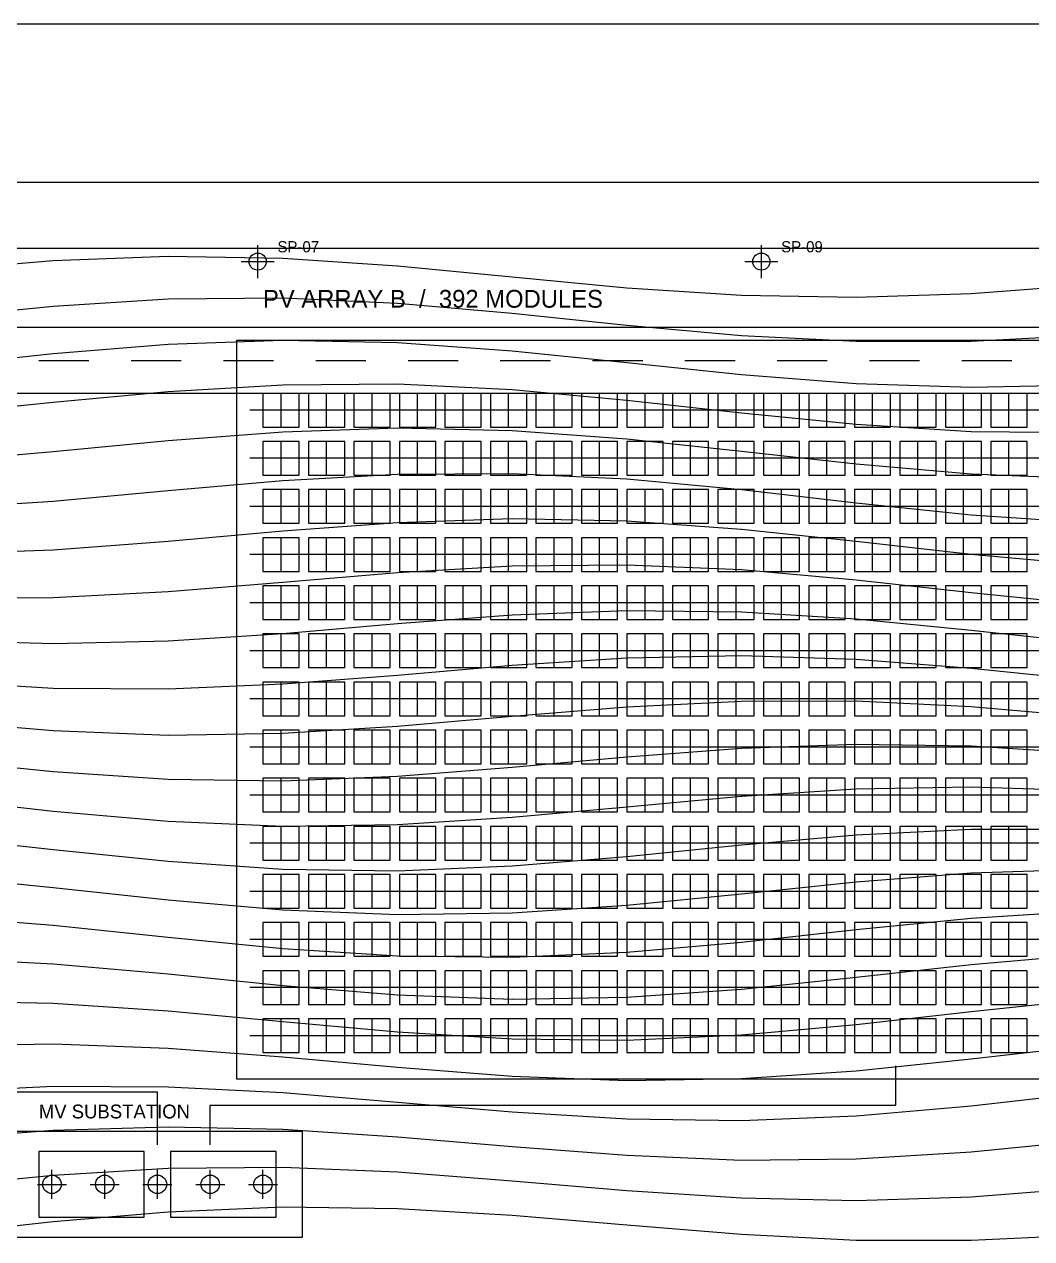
# Model space of a CAD drawing. Header units: metres. Extents: x -8 to 268, y -14 to 160.
# Drawn here: x 114.9 to 191.3, y 67.9 to 160 of the extents above; entities that cross this region are included whole.
import ezdxf

# ---------------------------------------------------------------- set-up
doc = ezdxf.new("R2010")
doc.units = ezdxf.units.M
for name, color, linetype in [('Annotations', 7, 'CONTINUOUS'), ('Energy network', 5, 'CONTINUOUS'), ('Road & access', 7, 'CONTINUOUS'), ('Site boundary', 8, 'CONTINUOUS'), ('Solar modules', 2, 'CONTINUOUS'), ('Survey control', 3, 'CONTINUOUS'), ('Topography', 8, 'CONTINUOUS')]:
    doc.layers.add(name, color=color, linetype=linetype)
doc.styles.get("Standard").update_dxf_attribs({"font": 'sans-serif'})

msp = doc.modelspace()

# ---------------------------------------------------------------- linework, layer by layer
at = {"layer": 'Energy network'}
for p, q in [((132, 130.75), (228.8, 130.75)), ((132, 127.1), (228.8, 127.1)), ((132, 123.45), (228.8, 123.45)), ((132, 119.8), (228.8, 119.8)), ((132, 116.15), (228.8, 116.15)), ((132, 112.5), (228.8, 112.5)), ((132, 108.85), (228.8, 108.85)), ((132, 105.2), (228.8, 105.2)), ((132, 101.55), (228.8, 101.55)), ((132, 97.9), (228.8, 97.9)), ((132, 94.25), (228.8, 94.25)), ((132, 90.6), (228.8, 90.6)), ((132, 86.95), (228.8, 86.95)), ((132, 83.3), (228.8, 83.3)), ((117, 70.9), (117, 73.1)), ((121, 70.9), (121, 73.1)), ((125, 70.9), (125, 73.1)), ((129, 70.9), (129, 73.1)), ((133, 70.9), (133, 73.1)), ((115.9, 72), (118.1, 72)), ((119.9, 72), (122.1, 72)), ((123.9, 72), (126.1, 72)), ((127.9, 72), (130.1, 72)), ((131.9, 72), (134.1, 72))]:
    msp.add_line(p, q, dxfattribs=at)
for points in [[(131, 80), (230, 80), (230, 136), (131, 136)], [(114, 68), (136, 68), (136, 76), (114, 76)], [(116, 69.5), (124, 69.5), (124, 74.5), (116, 74.5)], [(126, 69.5), (134, 69.5), (134, 74.5), (126, 74.5)]]:
    msp.add_lwpolyline(points, close=True, dxfattribs=at)
for points in [[(125, 75), (125, 79), (65, 79), (65, 81)], [(129, 75), (129, 78), (181, 78), (181, 81)]]:
    msp.add_lwpolyline(points, dxfattribs=at)
for centre in [(117, 72), (121, 72), (125, 72), (129, 72), (133, 72)]:
    msp.add_circle(centre, 0.7, dxfattribs=at)
at = {"layer": 'Road & access'}
for p, q in [((116, 134.5), (119.8, 134.5)), ((123, 134.5), (126.8, 134.5)), ((130, 134.5), (133.8, 134.5)), ((137, 134.5), (140.8, 134.5)), ((144, 134.5), (147.8, 134.5)), ((151, 134.5), (154.8, 134.5)), ((158, 134.5), (161.8, 134.5)), ((165, 134.5), (168.8, 134.5)), ((172, 134.5), (175.8, 134.5)), ((179, 134.5), (182.8, 134.5)), ((186, 134.5), (189.8, 134.5))]:
    msp.add_line(p, q, dxfattribs=at)
for points in [[(8, 10), (244, 10), (244, 137), (8, 137)], [(13, 15), (239, 15), (239, 132), (13, 132)]]:
    msp.add_lwpolyline(points, close=True, dxfattribs=at)
at = {"layer": 'Site boundary'}
for points in [[(-8, -14), (268, -14), (268, 160), (-8, 160)], [(0, 0), (252, 0), (252, 148), (0, 148)], [(5, 5), (247, 5), (247, 143), (5, 143)]]:
    msp.add_lwpolyline(points, close=True, dxfattribs=at)
at = {"layer": 'Solar modules'}
for p, q in [((134.375, 129.45), (134.375, 132)), ((137.825, 129.45), (137.825, 132)), ((141.275, 129.45), (141.275, 132)), ((144.725, 129.45), (144.725, 132)), ((148.175, 129.45), (148.175, 132)), ((151.625, 129.45), (151.625, 132)), ((155.075, 129.45), (155.075, 132)), ((158.525, 129.45), (158.525, 132)), ((161.975, 129.45), (161.975, 132)), ((165.425, 129.45), (165.425, 132)), ((168.875, 129.45), (168.875, 132)), ((172.325, 129.45), (172.325, 132)), ((175.775, 129.45), (175.775, 132)), ((179.225, 129.45), (179.225, 132)), ((182.675, 129.45), (182.675, 132)), ((186.125, 129.45), (186.125, 132)), ((189.575, 129.45), (189.575, 132)), ((134.375, 125.8), (134.375, 128.35)), ((137.825, 125.8), (137.825, 128.35)), ((141.275, 125.8), (141.275, 128.35)), ((144.725, 125.8), (144.725, 128.35)), ((148.175, 125.8), (148.175, 128.35)), ((151.625, 125.8), (151.625, 128.35)), ((155.075, 125.8), (155.075, 128.35)), ((158.525, 125.8), (158.525, 128.35)), ((161.975, 125.8), (161.975, 128.35)), ((165.425, 125.8), (165.425, 128.35)), ((168.875, 125.8), (168.875, 128.35)), ((172.325, 125.8), (172.325, 128.35)), ((175.775, 125.8), (175.775, 128.35)), ((179.225, 125.8), (179.225, 128.35)), ((182.675, 125.8), (182.675, 128.35)), ((186.125, 125.8), (186.125, 128.35)), ((189.575, 125.8), (189.575, 128.35)), ((134.375, 122.15), (134.375, 124.7)), ((137.825, 122.15), (137.825, 124.7)), ((141.275, 122.15), (141.275, 124.7)), ((144.725, 122.15), (144.725, 124.7)), ((148.175, 122.15), (148.175, 124.7)), ((151.625, 122.15), (151.625, 124.7)), ((155.075, 122.15), (155.075, 124.7)), ((158.525, 122.15), (158.525, 124.7)), ((161.975, 122.15), (161.975, 124.7)), ((165.425, 122.15), (165.425, 124.7)), ((168.875, 122.15), (168.875, 124.7)), ((172.325, 122.15), (172.325, 124.7)), ((175.775, 122.15), (175.775, 124.7)), ((179.225, 122.15), (179.225, 124.7)), ((182.675, 122.15), (182.675, 124.7)), ((186.125, 122.15), (186.125, 124.7)), ((189.575, 122.15), (189.575, 124.7)), ((134.375, 118.5), (134.375, 121.05)), ((137.825, 118.5), (137.825, 121.05)), ((141.275, 118.5), (141.275, 121.05)), ((144.725, 118.5), (144.725, 121.05)), ((148.175, 118.5), (148.175, 121.05)), ((151.625, 118.5), (151.625, 121.05)), ((155.075, 118.5), (155.075, 121.05)), ((158.525, 118.5), (158.525, 121.05)), ((161.975, 118.5), (161.975, 121.05)), ((165.425, 118.5), (165.425, 121.05)), ((168.875, 118.5), (168.875, 121.05)), ((172.325, 118.5), (172.325, 121.05)), ((175.775, 118.5), (175.775, 121.05)), ((179.225, 118.5), (179.225, 121.05)), ((182.675, 118.5), (182.675, 121.05)), ((186.125, 118.5), (186.125, 121.05)), ((189.575, 118.5), (189.575, 121.05)), ((134.375, 114.85), (134.375, 117.4)), ((137.825, 114.85), (137.825, 117.4)), ((141.275, 114.85), (141.275, 117.4)), ((144.725, 114.85), (144.725, 117.4)), ((148.175, 114.85), (148.175, 117.4)), ((151.625, 114.85), (151.625, 117.4)), ((155.075, 114.85), (155.075, 117.4)), ((158.525, 114.85), (158.525, 117.4)), ((161.975, 114.85), (161.975, 117.4)), ((165.425, 114.85), (165.425, 117.4)), ((168.875, 114.85), (168.875, 117.4)), ((172.325, 114.85), (172.325, 117.4)), ((175.775, 114.85), (175.775, 117.4)), ((179.225, 114.85), (179.225, 117.4)), ((182.675, 114.85), (182.675, 117.4)), ((186.125, 114.85), (186.125, 117.4)), ((189.575, 114.85), (189.575, 117.4)), ((134.375, 111.2), (134.375, 113.75)), ((137.825, 111.2), (137.825, 113.75)), ((141.275, 111.2), (141.275, 113.75)), ((144.725, 111.2), (144.725, 113.75)), ((148.175, 111.2), (148.175, 113.75)), ((151.625, 111.2), (151.625, 113.75)), ((155.075, 111.2), (155.075, 113.75)), ((158.525, 111.2), (158.525, 113.75)), ((161.975, 111.2), (161.975, 113.75)), ((165.425, 111.2), (165.425, 113.75)), ((168.875, 111.2), (168.875, 113.75)), ((172.325, 111.2), (172.325, 113.75)), ((175.775, 111.2), (175.775, 113.75)), ((179.225, 111.2), (179.225, 113.75)), ((182.675, 111.2), (182.675, 113.75)), ((186.125, 111.2), (186.125, 113.75)), ((189.575, 111.2), (189.575, 113.75)), ((134.375, 107.55), (134.375, 110.1)), ((137.825, 107.55), (137.825, 110.1)), ((141.275, 107.55), (141.275, 110.1)), ((144.725, 107.55), (144.725, 110.1)), ((148.175, 107.55), (148.175, 110.1)), ((151.625, 107.55), (151.625, 110.1)), ((155.075, 107.55), (155.075, 110.1)), ((158.525, 107.55), (158.525, 110.1)), ((161.975, 107.55), (161.975, 110.1)), ((165.425, 107.55), (165.425, 110.1)), ((168.875, 107.55), (168.875, 110.1)), ((172.325, 107.55), (172.325, 110.1)), ((175.775, 107.55), (175.775, 110.1)), ((179.225, 107.55), (179.225, 110.1)), ((182.675, 107.55), (182.675, 110.1)), ((186.125, 107.55), (186.125, 110.1)), ((189.575, 107.55), (189.575, 110.1)), ((134.375, 103.9), (134.375, 106.45)), ((137.825, 103.9), (137.825, 106.45)), ((141.275, 103.9), (141.275, 106.45)), ((144.725, 103.9), (144.725, 106.45)), ((148.175, 103.9), (148.175, 106.45)), ((151.625, 103.9), (151.625, 106.45)), ((155.075, 103.9), (155.075, 106.45)), ((158.525, 103.9), (158.525, 106.45)), ((161.975, 103.9), (161.975, 106.45)), ((165.425, 103.9), (165.425, 106.45)), ((168.875, 103.9), (168.875, 106.45)), ((172.325, 103.9), (172.325, 106.45)), ((175.775, 103.9), (175.775, 106.45)), ((179.225, 103.9), (179.225, 106.45)), ((182.675, 103.9), (182.675, 106.45)), ((186.125, 103.9), (186.125, 106.45)), ((189.575, 103.9), (189.575, 106.45)), ((134.375, 100.25), (134.375, 102.8)), ((137.825, 100.25), (137.825, 102.8)), ((141.275, 100.25), (141.275, 102.8)), ((144.725, 100.25), (144.725, 102.8)), ((148.175, 100.25), (148.175, 102.8)), ((151.625, 100.25), (151.625, 102.8)), ((155.075, 100.25), (155.075, 102.8)), ((158.525, 100.25), (158.525, 102.8)), ((161.975, 100.25), (161.975, 102.8)), ((165.425, 100.25), (165.425, 102.8)), ((168.875, 100.25), (168.875, 102.8)), ((172.325, 100.25), (172.325, 102.8)), ((175.775, 100.25), (175.775, 102.8)), ((179.225, 100.25), (179.225, 102.8)), ((182.675, 100.25), (182.675, 102.8)), ((186.125, 100.25), (186.125, 102.8)), ((189.575, 100.25), (189.575, 102.8)), ((134.375, 96.6), (134.375, 99.15)), ((137.825, 96.6), (137.825, 99.15)), ((141.275, 96.6), (141.275, 99.15)), ((144.725, 96.6), (144.725, 99.15)), ((148.175, 96.6), (148.175, 99.15)), ((151.625, 96.6), (151.625, 99.15)), ((155.075, 96.6), (155.075, 99.15)), ((158.525, 96.6), (158.525, 99.15)), ((161.975, 96.6), (161.975, 99.15)), ((165.425, 96.6), (165.425, 99.15)), ((168.875, 96.6), (168.875, 99.15)), ((172.325, 96.6), (172.325, 99.15)), ((175.775, 96.6), (175.775, 99.15)), ((179.225, 96.6), (179.225, 99.15)), ((182.675, 96.6), (182.675, 99.15)), ((186.125, 96.6), (186.125, 99.15)), ((189.575, 96.6), (189.575, 99.15)), ((134.375, 92.95), (134.375, 95.5)), ((137.825, 92.95), (137.825, 95.5)), ((141.275, 92.95), (141.275, 95.5)), ((144.725, 92.95), (144.725, 95.5)), ((148.175, 92.95), (148.175, 95.5)), ((151.625, 92.95), (151.625, 95.5)), ((155.075, 92.95), (155.075, 95.5)), ((158.525, 92.95), (158.525, 95.5)), ((161.975, 92.95), (161.975, 95.5)), ((165.425, 92.95), (165.425, 95.5)), ((168.875, 92.95), (168.875, 95.5)), ((172.325, 92.95), (172.325, 95.5)), ((175.775, 92.95), (175.775, 95.5)), ((179.225, 92.95), (179.225, 95.5)), ((182.675, 92.95), (182.675, 95.5)), ((186.125, 92.95), (186.125, 95.5)), ((189.575, 92.95), (189.575, 95.5)), ((134.375, 89.3), (134.375, 91.85)), ((137.825, 89.3), (137.825, 91.85)), ((141.275, 89.3), (141.275, 91.85)), ((144.725, 89.3), (144.725, 91.85)), ((148.175, 89.3), (148.175, 91.85)), ((151.625, 89.3), (151.625, 91.85)), ((155.075, 89.3), (155.075, 91.85)), ((158.525, 89.3), (158.525, 91.85)), ((161.975, 89.3), (161.975, 91.85)), ((165.425, 89.3), (165.425, 91.85)), ((168.875, 89.3), (168.875, 91.85)), ((172.325, 89.3), (172.325, 91.85)), ((175.775, 89.3), (175.775, 91.85)), ((179.225, 89.3), (179.225, 91.85)), ((182.675, 89.3), (182.675, 91.85)), ((186.125, 89.3), (186.125, 91.85)), ((189.575, 89.3), (189.575, 91.85)), ((134.375, 85.65), (134.375, 88.2)), ((137.825, 85.65), (137.825, 88.2)), ((141.275, 85.65), (141.275, 88.2)), ((144.725, 85.65), (144.725, 88.2)), ((148.175, 85.65), (148.175, 88.2)), ((151.625, 85.65), (151.625, 88.2)), ((155.075, 85.65), (155.075, 88.2)), ((158.525, 85.65), (158.525, 88.2)), ((161.975, 85.65), (161.975, 88.2)), ((165.425, 85.65), (165.425, 88.2)), ((168.875, 85.65), (168.875, 88.2)), ((172.325, 85.65), (172.325, 88.2)), ((175.775, 85.65), (175.775, 88.2)), ((179.225, 85.65), (179.225, 88.2)), ((182.675, 85.65), (182.675, 88.2)), ((186.125, 85.65), (186.125, 88.2)), ((189.575, 85.65), (189.575, 88.2)), ((134.375, 82), (134.375, 84.55)), ((137.825, 82), (137.825, 84.55)), ((141.275, 82), (141.275, 84.55)), ((144.725, 82), (144.725, 84.55)), ((148.175, 82), (148.175, 84.55)), ((151.625, 82), (151.625, 84.55)), ((155.075, 82), (155.075, 84.55)), ((158.525, 82), (158.525, 84.55)), ((161.975, 82), (161.975, 84.55)), ((165.425, 82), (165.425, 84.55)), ((168.875, 82), (168.875, 84.55)), ((172.325, 82), (172.325, 84.55)), ((175.775, 82), (175.775, 84.55)), ((179.225, 82), (179.225, 84.55)), ((182.675, 82), (182.675, 84.55)), ((186.125, 82), (186.125, 84.55)), ((189.575, 82), (189.575, 84.55))]:
    msp.add_line(p, q, dxfattribs=at)
for points in [[(133, 129.45), (135.75, 129.45), (135.75, 132), (133, 132)], [(136.45, 129.45), (139.2, 129.45), (139.2, 132), (136.45, 132)], [(139.9, 129.45), (142.65, 129.45), (142.65, 132), (139.9, 132)], [(143.35, 129.45), (146.1, 129.45), (146.1, 132), (143.35, 132)], [(146.8, 129.45), (149.55, 129.45), (149.55, 132), (146.8, 132)], [(150.25, 129.45), (153, 129.45), (153, 132), (150.25, 132)], [(153.7, 129.45), (156.45, 129.45), (156.45, 132), (153.7, 132)], [(157.15, 129.45), (159.9, 129.45), (159.9, 132), (157.15, 132)], [(160.6, 129.45), (163.35, 129.45), (163.35, 132), (160.6, 132)], [(164.05, 129.45), (166.8, 129.45), (166.8, 132), (164.05, 132)], [(167.5, 129.45), (170.25, 129.45), (170.25, 132), (167.5, 132)], [(170.95, 129.45), (173.7, 129.45), (173.7, 132), (170.95, 132)], [(174.4, 129.45), (177.15, 129.45), (177.15, 132), (174.4, 132)], [(177.85, 129.45), (180.6, 129.45), (180.6, 132), (177.85, 132)], [(181.3, 129.45), (184.05, 129.45), (184.05, 132), (181.3, 132)], [(184.75, 129.45), (187.5, 129.45), (187.5, 132), (184.75, 132)], [(188.2, 129.45), (190.95, 129.45), (190.95, 132), (188.2, 132)], [(133, 125.8), (135.75, 125.8), (135.75, 128.35), (133, 128.35)], [(136.45, 125.8), (139.2, 125.8), (139.2, 128.35), (136.45, 128.35)], [(139.9, 125.8), (142.65, 125.8), (142.65, 128.35), (139.9, 128.35)], [(143.35, 125.8), (146.1, 125.8), (146.1, 128.35), (143.35, 128.35)], [(146.8, 125.8), (149.55, 125.8), (149.55, 128.35), (146.8, 128.35)], [(150.25, 125.8), (153, 125.8), (153, 128.35), (150.25, 128.35)], [(153.7, 125.8), (156.45, 125.8), (156.45, 128.35), (153.7, 128.35)], [(157.15, 125.8), (159.9, 125.8), (159.9, 128.35), (157.15, 128.35)], [(160.6, 125.8), (163.35, 125.8), (163.35, 128.35), (160.6, 128.35)], [(164.05, 125.8), (166.8, 125.8), (166.8, 128.35), (164.05, 128.35)], [(167.5, 125.8), (170.25, 125.8), (170.25, 128.35), (167.5, 128.35)], [(170.95, 125.8), (173.7, 125.8), (173.7, 128.35), (170.95, 128.35)], [(174.4, 125.8), (177.15, 125.8), (177.15, 128.35), (174.4, 128.35)], [(177.85, 125.8), (180.6, 125.8), (180.6, 128.35), (177.85, 128.35)], [(181.3, 125.8), (184.05, 125.8), (184.05, 128.35), (181.3, 128.35)], [(184.75, 125.8), (187.5, 125.8), (187.5, 128.35), (184.75, 128.35)], [(188.2, 125.8), (190.95, 125.8), (190.95, 128.35), (188.2, 128.35)], [(133, 122.15), (135.75, 122.15), (135.75, 124.7), (133, 124.7)], [(136.45, 122.15), (139.2, 122.15), (139.2, 124.7), (136.45, 124.7)], [(139.9, 122.15), (142.65, 122.15), (142.65, 124.7), (139.9, 124.7)], [(143.35, 122.15), (146.1, 122.15), (146.1, 124.7), (143.35, 124.7)], [(146.8, 122.15), (149.55, 122.15), (149.55, 124.7), (146.8, 124.7)], [(150.25, 122.15), (153, 122.15), (153, 124.7), (150.25, 124.7)], [(153.7, 122.15), (156.45, 122.15), (156.45, 124.7), (153.7, 124.7)], [(157.15, 122.15), (159.9, 122.15), (159.9, 124.7), (157.15, 124.7)], [(160.6, 122.15), (163.35, 122.15), (163.35, 124.7), (160.6, 124.7)], [(164.05, 122.15), (166.8, 122.15), (166.8, 124.7), (164.05, 124.7)], [(167.5, 122.15), (170.25, 122.15), (170.25, 124.7), (167.5, 124.7)], [(170.95, 122.15), (173.7, 122.15), (173.7, 124.7), (170.95, 124.7)], [(174.4, 122.15), (177.15, 122.15), (177.15, 124.7), (174.4, 124.7)], [(177.85, 122.15), (180.6, 122.15), (180.6, 124.7), (177.85, 124.7)], [(181.3, 122.15), (184.05, 122.15), (184.05, 124.7), (181.3, 124.7)], [(184.75, 122.15), (187.5, 122.15), (187.5, 124.7), (184.75, 124.7)], [(188.2, 122.15), (190.95, 122.15), (190.95, 124.7), (188.2, 124.7)], [(133, 118.5), (135.75, 118.5), (135.75, 121.05), (133, 121.05)], [(136.45, 118.5), (139.2, 118.5), (139.2, 121.05), (136.45, 121.05)], [(139.9, 118.5), (142.65, 118.5), (142.65, 121.05), (139.9, 121.05)], [(143.35, 118.5), (146.1, 118.5), (146.1, 121.05), (143.35, 121.05)], [(146.8, 118.5), (149.55, 118.5), (149.55, 121.05), (146.8, 121.05)], [(150.25, 118.5), (153, 118.5), (153, 121.05), (150.25, 121.05)], [(153.7, 118.5), (156.45, 118.5), (156.45, 121.05), (153.7, 121.05)], [(157.15, 118.5), (159.9, 118.5), (159.9, 121.05), (157.15, 121.05)], [(160.6, 118.5), (163.35, 118.5), (163.35, 121.05), (160.6, 121.05)], [(164.05, 118.5), (166.8, 118.5), (166.8, 121.05), (164.05, 121.05)], [(167.5, 118.5), (170.25, 118.5), (170.25, 121.05), (167.5, 121.05)], [(170.95, 118.5), (173.7, 118.5), (173.7, 121.05), (170.95, 121.05)], [(174.4, 118.5), (177.15, 118.5), (177.15, 121.05), (174.4, 121.05)], [(177.85, 118.5), (180.6, 118.5), (180.6, 121.05), (177.85, 121.05)], [(181.3, 118.5), (184.05, 118.5), (184.05, 121.05), (181.3, 121.05)], [(184.75, 118.5), (187.5, 118.5), (187.5, 121.05), (184.75, 121.05)], [(188.2, 118.5), (190.95, 118.5), (190.95, 121.05), (188.2, 121.05)], [(133, 114.85), (135.75, 114.85), (135.75, 117.4), (133, 117.4)], [(136.45, 114.85), (139.2, 114.85), (139.2, 117.4), (136.45, 117.4)], [(139.9, 114.85), (142.65, 114.85), (142.65, 117.4), (139.9, 117.4)], [(143.35, 114.85), (146.1, 114.85), (146.1, 117.4), (143.35, 117.4)], [(146.8, 114.85), (149.55, 114.85), (149.55, 117.4), (146.8, 117.4)], [(150.25, 114.85), (153, 114.85), (153, 117.4), (150.25, 117.4)], [(153.7, 114.85), (156.45, 114.85), (156.45, 117.4), (153.7, 117.4)], [(157.15, 114.85), (159.9, 114.85), (159.9, 117.4), (157.15, 117.4)], [(160.6, 114.85), (163.35, 114.85), (163.35, 117.4), (160.6, 117.4)], [(164.05, 114.85), (166.8, 114.85), (166.8, 117.4), (164.05, 117.4)], [(167.5, 114.85), (170.25, 114.85), (170.25, 117.4), (167.5, 117.4)], [(170.95, 114.85), (173.7, 114.85), (173.7, 117.4), (170.95, 117.4)], [(174.4, 114.85), (177.15, 114.85), (177.15, 117.4), (174.4, 117.4)], [(177.85, 114.85), (180.6, 114.85), (180.6, 117.4), (177.85, 117.4)], [(181.3, 114.85), (184.05, 114.85), (184.05, 117.4), (181.3, 117.4)], [(184.75, 114.85), (187.5, 114.85), (187.5, 117.4), (184.75, 117.4)], [(188.2, 114.85), (190.95, 114.85), (190.95, 117.4), (188.2, 117.4)], [(133, 111.2), (135.75, 111.2), (135.75, 113.75), (133, 113.75)], [(136.45, 111.2), (139.2, 111.2), (139.2, 113.75), (136.45, 113.75)], [(139.9, 111.2), (142.65, 111.2), (142.65, 113.75), (139.9, 113.75)], [(143.35, 111.2), (146.1, 111.2), (146.1, 113.75), (143.35, 113.75)], [(146.8, 111.2), (149.55, 111.2), (149.55, 113.75), (146.8, 113.75)], [(150.25, 111.2), (153, 111.2), (153, 113.75), (150.25, 113.75)], [(153.7, 111.2), (156.45, 111.2), (156.45, 113.75), (153.7, 113.75)], [(157.15, 111.2), (159.9, 111.2), (159.9, 113.75), (157.15, 113.75)], [(160.6, 111.2), (163.35, 111.2), (163.35, 113.75), (160.6, 113.75)], [(164.05, 111.2), (166.8, 111.2), (166.8, 113.75), (164.05, 113.75)], [(167.5, 111.2), (170.25, 111.2), (170.25, 113.75), (167.5, 113.75)], [(170.95, 111.2), (173.7, 111.2), (173.7, 113.75), (170.95, 113.75)], [(174.4, 111.2), (177.15, 111.2), (177.15, 113.75), (174.4, 113.75)], [(177.85, 111.2), (180.6, 111.2), (180.6, 113.75), (177.85, 113.75)], [(181.3, 111.2), (184.05, 111.2), (184.05, 113.75), (181.3, 113.75)], [(184.75, 111.2), (187.5, 111.2), (187.5, 113.75), (184.75, 113.75)], [(188.2, 111.2), (190.95, 111.2), (190.95, 113.75), (188.2, 113.75)], [(133, 107.55), (135.75, 107.55), (135.75, 110.1), (133, 110.1)], [(136.45, 107.55), (139.2, 107.55), (139.2, 110.1), (136.45, 110.1)], [(139.9, 107.55), (142.65, 107.55), (142.65, 110.1), (139.9, 110.1)], [(143.35, 107.55), (146.1, 107.55), (146.1, 110.1), (143.35, 110.1)], [(146.8, 107.55), (149.55, 107.55), (149.55, 110.1), (146.8, 110.1)], [(150.25, 107.55), (153, 107.55), (153, 110.1), (150.25, 110.1)], [(153.7, 107.55), (156.45, 107.55), (156.45, 110.1), (153.7, 110.1)], [(157.15, 107.55), (159.9, 107.55), (159.9, 110.1), (157.15, 110.1)], [(160.6, 107.55), (163.35, 107.55), (163.35, 110.1), (160.6, 110.1)], [(164.05, 107.55), (166.8, 107.55), (166.8, 110.1), (164.05, 110.1)], [(167.5, 107.55), (170.25, 107.55), (170.25, 110.1), (167.5, 110.1)], [(170.95, 107.55), (173.7, 107.55), (173.7, 110.1), (170.95, 110.1)], [(174.4, 107.55), (177.15, 107.55), (177.15, 110.1), (174.4, 110.1)], [(177.85, 107.55), (180.6, 107.55), (180.6, 110.1), (177.85, 110.1)], [(181.3, 107.55), (184.05, 107.55), (184.05, 110.1), (181.3, 110.1)], [(184.75, 107.55), (187.5, 107.55), (187.5, 110.1), (184.75, 110.1)], [(188.2, 107.55), (190.95, 107.55), (190.95, 110.1), (188.2, 110.1)], [(133, 103.9), (135.75, 103.9), (135.75, 106.45), (133, 106.45)], [(136.45, 103.9), (139.2, 103.9), (139.2, 106.45), (136.45, 106.45)], [(139.9, 103.9), (142.65, 103.9), (142.65, 106.45), (139.9, 106.45)], [(143.35, 103.9), (146.1, 103.9), (146.1, 106.45), (143.35, 106.45)], [(146.8, 103.9), (149.55, 103.9), (149.55, 106.45), (146.8, 106.45)], [(150.25, 103.9), (153, 103.9), (153, 106.45), (150.25, 106.45)], [(153.7, 103.9), (156.45, 103.9), (156.45, 106.45), (153.7, 106.45)], [(157.15, 103.9), (159.9, 103.9), (159.9, 106.45), (157.15, 106.45)], [(160.6, 103.9), (163.35, 103.9), (163.35, 106.45), (160.6, 106.45)], [(164.05, 103.9), (166.8, 103.9), (166.8, 106.45), (164.05, 106.45)], [(167.5, 103.9), (170.25, 103.9), (170.25, 106.45), (167.5, 106.45)], [(170.95, 103.9), (173.7, 103.9), (173.7, 106.45), (170.95, 106.45)], [(174.4, 103.9), (177.15, 103.9), (177.15, 106.45), (174.4, 106.45)], [(177.85, 103.9), (180.6, 103.9), (180.6, 106.45), (177.85, 106.45)], [(181.3, 103.9), (184.05, 103.9), (184.05, 106.45), (181.3, 106.45)], [(184.75, 103.9), (187.5, 103.9), (187.5, 106.45), (184.75, 106.45)], [(188.2, 103.9), (190.95, 103.9), (190.95, 106.45), (188.2, 106.45)], [(133, 100.25), (135.75, 100.25), (135.75, 102.8), (133, 102.8)], [(136.45, 100.25), (139.2, 100.25), (139.2, 102.8), (136.45, 102.8)], [(139.9, 100.25), (142.65, 100.25), (142.65, 102.8), (139.9, 102.8)], [(143.35, 100.25), (146.1, 100.25), (146.1, 102.8), (143.35, 102.8)], [(146.8, 100.25), (149.55, 100.25), (149.55, 102.8), (146.8, 102.8)], [(150.25, 100.25), (153, 100.25), (153, 102.8), (150.25, 102.8)], [(153.7, 100.25), (156.45, 100.25), (156.45, 102.8), (153.7, 102.8)], [(157.15, 100.25), (159.9, 100.25), (159.9, 102.8), (157.15, 102.8)], [(160.6, 100.25), (163.35, 100.25), (163.35, 102.8), (160.6, 102.8)], [(164.05, 100.25), (166.8, 100.25), (166.8, 102.8), (164.05, 102.8)], [(167.5, 100.25), (170.25, 100.25), (170.25, 102.8), (167.5, 102.8)], [(170.95, 100.25), (173.7, 100.25), (173.7, 102.8), (170.95, 102.8)], [(174.4, 100.25), (177.15, 100.25), (177.15, 102.8), (174.4, 102.8)], [(177.85, 100.25), (180.6, 100.25), (180.6, 102.8), (177.85, 102.8)], [(181.3, 100.25), (184.05, 100.25), (184.05, 102.8), (181.3, 102.8)], [(184.75, 100.25), (187.5, 100.25), (187.5, 102.8), (184.75, 102.8)], [(188.2, 100.25), (190.95, 100.25), (190.95, 102.8), (188.2, 102.8)], [(133, 96.6), (135.75, 96.6), (135.75, 99.15), (133, 99.15)], [(136.45, 96.6), (139.2, 96.6), (139.2, 99.15), (136.45, 99.15)], [(139.9, 96.6), (142.65, 96.6), (142.65, 99.15), (139.9, 99.15)], [(143.35, 96.6), (146.1, 96.6), (146.1, 99.15), (143.35, 99.15)], [(146.8, 96.6), (149.55, 96.6), (149.55, 99.15), (146.8, 99.15)], [(150.25, 96.6), (153, 96.6), (153, 99.15), (150.25, 99.15)], [(153.7, 96.6), (156.45, 96.6), (156.45, 99.15), (153.7, 99.15)], [(157.15, 96.6), (159.9, 96.6), (159.9, 99.15), (157.15, 99.15)], [(160.6, 96.6), (163.35, 96.6), (163.35, 99.15), (160.6, 99.15)], [(164.05, 96.6), (166.8, 96.6), (166.8, 99.15), (164.05, 99.15)], [(167.5, 96.6), (170.25, 96.6), (170.25, 99.15), (167.5, 99.15)], [(170.95, 96.6), (173.7, 96.6), (173.7, 99.15), (170.95, 99.15)], [(174.4, 96.6), (177.15, 96.6), (177.15, 99.15), (174.4, 99.15)], [(177.85, 96.6), (180.6, 96.6), (180.6, 99.15), (177.85, 99.15)], [(181.3, 96.6), (184.05, 96.6), (184.05, 99.15), (181.3, 99.15)], [(184.75, 96.6), (187.5, 96.6), (187.5, 99.15), (184.75, 99.15)], [(188.2, 96.6), (190.95, 96.6), (190.95, 99.15), (188.2, 99.15)], [(133, 92.95), (135.75, 92.95), (135.75, 95.5), (133, 95.5)], [(136.45, 92.95), (139.2, 92.95), (139.2, 95.5), (136.45, 95.5)], [(139.9, 92.95), (142.65, 92.95), (142.65, 95.5), (139.9, 95.5)], [(143.35, 92.95), (146.1, 92.95), (146.1, 95.5), (143.35, 95.5)], [(146.8, 92.95), (149.55, 92.95), (149.55, 95.5), (146.8, 95.5)], [(150.25, 92.95), (153, 92.95), (153, 95.5), (150.25, 95.5)], [(153.7, 92.95), (156.45, 92.95), (156.45, 95.5), (153.7, 95.5)], [(157.15, 92.95), (159.9, 92.95), (159.9, 95.5), (157.15, 95.5)], [(160.6, 92.95), (163.35, 92.95), (163.35, 95.5), (160.6, 95.5)], [(164.05, 92.95), (166.8, 92.95), (166.8, 95.5), (164.05, 95.5)], [(167.5, 92.95), (170.25, 92.95), (170.25, 95.5), (167.5, 95.5)], [(170.95, 92.95), (173.7, 92.95), (173.7, 95.5), (170.95, 95.5)], [(174.4, 92.95), (177.15, 92.95), (177.15, 95.5), (174.4, 95.5)], [(177.85, 92.95), (180.6, 92.95), (180.6, 95.5), (177.85, 95.5)], [(181.3, 92.95), (184.05, 92.95), (184.05, 95.5), (181.3, 95.5)], [(184.75, 92.95), (187.5, 92.95), (187.5, 95.5), (184.75, 95.5)], [(188.2, 92.95), (190.95, 92.95), (190.95, 95.5), (188.2, 95.5)], [(133, 89.3), (135.75, 89.3), (135.75, 91.85), (133, 91.85)], [(136.45, 89.3), (139.2, 89.3), (139.2, 91.85), (136.45, 91.85)], [(139.9, 89.3), (142.65, 89.3), (142.65, 91.85), (139.9, 91.85)], [(143.35, 89.3), (146.1, 89.3), (146.1, 91.85), (143.35, 91.85)], [(146.8, 89.3), (149.55, 89.3), (149.55, 91.85), (146.8, 91.85)], [(150.25, 89.3), (153, 89.3), (153, 91.85), (150.25, 91.85)], [(153.7, 89.3), (156.45, 89.3), (156.45, 91.85), (153.7, 91.85)], [(157.15, 89.3), (159.9, 89.3), (159.9, 91.85), (157.15, 91.85)], [(160.6, 89.3), (163.35, 89.3), (163.35, 91.85), (160.6, 91.85)], [(164.05, 89.3), (166.8, 89.3), (166.8, 91.85), (164.05, 91.85)], [(167.5, 89.3), (170.25, 89.3), (170.25, 91.85), (167.5, 91.85)], [(170.95, 89.3), (173.7, 89.3), (173.7, 91.85), (170.95, 91.85)], [(174.4, 89.3), (177.15, 89.3), (177.15, 91.85), (174.4, 91.85)], [(177.85, 89.3), (180.6, 89.3), (180.6, 91.85), (177.85, 91.85)], [(181.3, 89.3), (184.05, 89.3), (184.05, 91.85), (181.3, 91.85)], [(184.75, 89.3), (187.5, 89.3), (187.5, 91.85), (184.75, 91.85)], [(188.2, 89.3), (190.95, 89.3), (190.95, 91.85), (188.2, 91.85)], [(133, 85.65), (135.75, 85.65), (135.75, 88.2), (133, 88.2)], [(136.45, 85.65), (139.2, 85.65), (139.2, 88.2), (136.45, 88.2)], [(139.9, 85.65), (142.65, 85.65), (142.65, 88.2), (139.9, 88.2)], [(143.35, 85.65), (146.1, 85.65), (146.1, 88.2), (143.35, 88.2)], [(146.8, 85.65), (149.55, 85.65), (149.55, 88.2), (146.8, 88.2)], [(150.25, 85.65), (153, 85.65), (153, 88.2), (150.25, 88.2)], [(153.7, 85.65), (156.45, 85.65), (156.45, 88.2), (153.7, 88.2)], [(157.15, 85.65), (159.9, 85.65), (159.9, 88.2), (157.15, 88.2)], [(160.6, 85.65), (163.35, 85.65), (163.35, 88.2), (160.6, 88.2)], [(164.05, 85.65), (166.8, 85.65), (166.8, 88.2), (164.05, 88.2)], [(167.5, 85.65), (170.25, 85.65), (170.25, 88.2), (167.5, 88.2)], [(170.95, 85.65), (173.7, 85.65), (173.7, 88.2), (170.95, 88.2)], [(174.4, 85.65), (177.15, 85.65), (177.15, 88.2), (174.4, 88.2)], [(177.85, 85.65), (180.6, 85.65), (180.6, 88.2), (177.85, 88.2)], [(181.3, 85.65), (184.05, 85.65), (184.05, 88.2), (181.3, 88.2)], [(184.75, 85.65), (187.5, 85.65), (187.5, 88.2), (184.75, 88.2)], [(188.2, 85.65), (190.95, 85.65), (190.95, 88.2), (188.2, 88.2)], [(133, 82), (135.75, 82), (135.75, 84.55), (133, 84.55)], [(136.45, 82), (139.2, 82), (139.2, 84.55), (136.45, 84.55)], [(139.9, 82), (142.65, 82), (142.65, 84.55), (139.9, 84.55)], [(143.35, 82), (146.1, 82), (146.1, 84.55), (143.35, 84.55)], [(146.8, 82), (149.55, 82), (149.55, 84.55), (146.8, 84.55)], [(150.25, 82), (153, 82), (153, 84.55), (150.25, 84.55)], [(153.7, 82), (156.45, 82), (156.45, 84.55), (153.7, 84.55)], [(157.15, 82), (159.9, 82), (159.9, 84.55), (157.15, 84.55)], [(160.6, 82), (163.35, 82), (163.35, 84.55), (160.6, 84.55)], [(164.05, 82), (166.8, 82), (166.8, 84.55), (164.05, 84.55)], [(167.5, 82), (170.25, 82), (170.25, 84.55), (167.5, 84.55)], [(170.95, 82), (173.7, 82), (173.7, 84.55), (170.95, 84.55)], [(174.4, 82), (177.15, 82), (177.15, 84.55), (174.4, 84.55)], [(177.85, 82), (180.6, 82), (180.6, 84.55), (177.85, 84.55)], [(181.3, 82), (184.05, 82), (184.05, 84.55), (181.3, 84.55)], [(184.75, 82), (187.5, 82), (187.5, 84.55), (184.75, 84.55)], [(188.2, 82), (190.95, 82), (190.95, 84.55), (188.2, 84.55)]]:
    msp.add_lwpolyline(points, close=True, dxfattribs=at)
at = {"layer": 'Survey control'}
for p, q in [((132.6, 140.75), (132.6, 143.25)), ((170.8, 140.75), (170.8, 143.25)), ((131.35, 142), (133.85, 142)), ((169.55, 142), (172.05, 142))]:
    msp.add_line(p, q, dxfattribs=at)
for centre in [(132.6, 142), (170.8, 142)]:
    msp.add_circle(centre, 0.65, dxfattribs=at)
at = {"layer": 'Topography'}
for points in [[(108.4, 141.347), (117.1, 142.09), (125.8, 142.417), (134.5, 142.254), (143.2, 141.666), (151.9, 140.837), (160.6, 140.019), (169.3, 139.452), (178, 139.297), (186.7, 139.589), (195.4, 140.224), (204.1, 140.993), (212.8, 141.643), (221.5, 141.954), (230.2, 141.802), (238.9, 141.199), (247.6, 140.29)], [(108.4, 137.749), (117.1, 138.618), (125.8, 139.164), (134.5, 139.242), (143.2, 138.837), (151.9, 138.075), (160.6, 137.177), (169.3, 136.402), (178, 135.964), (186.7, 135.974), (195.4, 136.406), (204.1, 137.106), (212.8, 137.837), (221.5, 138.352), (230.2, 138.466), (238.9, 138.112), (247.6, 137.363)], [(108.4, 134.101), (117.1, 135.017), (125.8, 135.733), (134.5, 136.045), (143.2, 135.864), (151.9, 135.24), (160.6, 134.347), (169.3, 133.435), (178, 132.753), (186.7, 132.477), (195.4, 132.661), (204.1, 133.22), (212.8, 133.957), (221.5, 134.622), (230.2, 134.985), (238.9, 134.909), (247.6, 134.387)], [(108.4, 130.445), (117.1, 131.324), (125.8, 132.142), (134.5, 132.659), (143.2, 132.718), (151.9, 132.29), (160.6, 131.486), (169.3, 130.521), (178, 129.655), (186.7, 129.114), (195.4, 129.028), (204.1, 129.387), (212.8, 130.055), (221.5, 130.801), (230.2, 131.374), (238.9, 131.578), (247.6, 131.328)], [(108.4, 126.824), (117.1, 127.581), (125.8, 128.424), (134.5, 129.096), (143.2, 129.388), (151.9, 129.195), (160.6, 128.552), (169.3, 127.622), (178, 126.65), (186.7, 125.892), (195.4, 125.537), (204.1, 125.658), (212.8, 126.186), (221.5, 126.937), (230.2, 127.661), (238.9, 128.122), (247.6, 128.165)], [(108.4, 123.272), (117.1, 123.837), (125.8, 124.623), (134.5, 125.384), (143.2, 125.878), (151.9, 125.934), (160.6, 125.509), (169.3, 124.698), (178, 123.708), (186.7, 122.799), (195.4, 122.205), (204.1, 122.07), (212.8, 122.405), (221.5, 123.084), (230.2, 123.887), (238.9, 124.557), (247.6, 124.887)], [(108.4, 119.82), (117.1, 120.137), (125.8, 120.789), (134.5, 121.563), (143.2, 122.208), (151.9, 122.503), (160.6, 122.332), (169.3, 121.712), (178, 120.794), (186.7, 119.814), (195.4, 119.032), (204.1, 118.65), (212.8, 118.755), (221.5, 119.295), (230.2, 120.096), (238.9, 120.911), (247.6, 121.494)], [(108.4, 116.484), (117.1, 116.519), (125.8, 116.972), (134.5, 117.682), (143.2, 118.412), (151.9, 118.914), (160.6, 119.007), (169.3, 118.632), (178, 117.867), (186.7, 116.906), (195.4, 116.006), (204.1, 115.408), (212.8, 115.27), (221.5, 115.617), (230.2, 116.338), (238.9, 117.219), (247.6, 118.001)], [(108.4, 113.269), (117.1, 113.017), (125.8, 113.222), (134.5, 113.796), (143.2, 114.535), (151.9, 115.191), (160.6, 115.535), (169.3, 115.435), (178, 114.891), (186.7, 114.036), (195.4, 113.1), (204.1, 112.341), (212.8, 111.97), (221.5, 112.089), (230.2, 112.662), (238.9, 113.524), (247.6, 114.432)], [(108.4, 110.167), (117.1, 109.647), (125.8, 109.581), (134.5, 109.958), (143.2, 110.632), (151.9, 111.373), (160.6, 111.929), (169.3, 112.109), (178, 111.834), (186.7, 111.163), (195.4, 110.277), (204.1, 109.427), (212.8, 108.857), (221.5, 108.737), (230.2, 109.107), (238.9, 109.871), (247.6, 110.821)], [(108.4, 107.158), (117.1, 106.415), (125.8, 106.079), (134.5, 106.218), (143.2, 106.757), (151.9, 107.507), (160.6, 108.219), (169.3, 108.657), (178, 108.673), (186.7, 108.247), (195.4, 107.494), (204.1, 106.633), (212.8, 105.92), (221.5, 105.572), (230.2, 105.707), (238.9, 106.302), (247.6, 107.207)], [(108.4, 104.214), (117.1, 103.312), (125.8, 102.733), (134.5, 102.615), (143.2, 102.963), (151.9, 103.647), (160.6, 104.441), (169.3, 105.093), (178, 105.397), (186.7, 105.255), (195.4, 104.706), (204.1, 103.916), (212.8, 103.128), (221.5, 102.589), (230.2, 102.478), (238.9, 102.852), (247.6, 103.629)], [(108.4, 101.298), (117.1, 100.319), (125.8, 99.546), (134.5, 99.178), (143.2, 99.297), (151.9, 99.845), (160.6, 100.644), (169.3, 101.445), (178, 102.006), (186.7, 102.161), (195.4, 101.869), (204.1, 101.227), (212.8, 100.442), (221.5, 99.766), (230.2, 99.424), (238.9, 99.546), (247.6, 100.126)], [(108.4, 98.371), (117.1, 97.403), (125.8, 96.505), (134.5, 95.918), (143.2, 95.793), (151.9, 96.15), (160.6, 96.875), (169.3, 97.748), (178, 98.513), (186.7, 98.951), (195.4, 98.945), (204.1, 98.516), (212.8, 97.812), (221.5, 97.068), (230.2, 96.532), (238.9, 96.394), (247.6, 96.729)], [(108.4, 95.396), (117.1, 94.527), (125.8, 93.586), (134.5, 92.832), (143.2, 92.472), (151.9, 92.603), (160.6, 93.184), (169.3, 94.046), (178, 94.942), (186.7, 95.624), (195.4, 95.908), (204.1, 95.736), (212.8, 95.184), (221.5, 94.447), (230.2, 93.774), (238.9, 93.396), (247.6, 93.458)], [(108.4, 92.341), (117.1, 91.649), (125.8, 90.752), (134.5, 89.901), (143.2, 89.339), (151.9, 89.231), (160.6, 89.613), (169.3, 90.382), (178, 91.328), (186.7, 92.191), (195.4, 92.742), (204.1, 92.847), (212.8, 92.506), (221.5, 91.852), (230.2, 91.11), (238.9, 90.533), (247.6, 90.321)], [(108.4, 89.183), (117.1, 88.732), (125.8, 87.961), (134.5, 87.092), (143.2, 86.382), (151.9, 86.046), (160.6, 86.194), (169.3, 86.8), (178, 87.708), (186.7, 88.675), (195.4, 89.445), (204.1, 89.822), (212.8, 89.729), (221.5, 89.225), (230.2, 88.492), (238.9, 87.776), (247.6, 87.315)], [(108.4, 85.909), (117.1, 85.739), (125.8, 85.168), (134.5, 84.365), (143.2, 83.575), (151.9, 83.044), (160.6, 82.947), (169.3, 83.336), (178, 84.123), (186.7, 85.106), (195.4, 86.027), (204.1, 86.646), (212.8, 86.815), (221.5, 86.515), (230.2, 85.865), (238.9, 85.082), (247.6, 84.42)], [(108.4, 82.519), (117.1, 82.647), (125.8, 82.329), (134.5, 81.669), (143.2, 80.877), (151.9, 80.205), (160.6, 79.876), (169.3, 80.016), (178, 80.612), (186.7, 81.523), (195.4, 82.511), (204.1, 83.319), (212.8, 83.739), (221.5, 83.677), (230.2, 83.175), (238.9, 82.404), (247.6, 81.607)], [(108.4, 79.026), (117.1, 79.439), (125.8, 79.407), (134.5, 78.956), (143.2, 78.24), (151.9, 77.495), (160.6, 76.971), (169.3, 76.852), (178, 77.206), (186.7, 77.962), (195.4, 78.93), (204.1, 79.854), (212.8, 80.49), (221.5, 80.675), (230.2, 80.374), (238.9, 79.691), (247.6, 78.837)], [(108.4, 75.454), (117.1, 76.115), (125.8, 76.374), (134.5, 76.178), (143.2, 75.611), (151.9, 74.869), (160.6, 74.203), (169.3, 73.843), (178, 73.927), (186.7, 74.462), (195.4, 75.322), (204.1, 76.279), (212.8, 77.074), (221.5, 77.492), (230.2, 77.422), (238.9, 76.894), (247.6, 76.064)], [(108.4, 71.836), (117.1, 72.684), (125.8, 73.214), (134.5, 73.296), (143.2, 72.936), (151.9, 72.273), (160.6, 71.535), (169.3, 70.973), (178, 70.783), (186.7, 71.052), (195.4, 71.726), (204.1, 72.628), (212.8, 73.51), (221.5, 74.123), (230.2, 74.293), (238.9, 73.97), (247.6, 73.243)], [(108.4, 68.21), (117.1, 69.17), (125.8, 69.923), (134.5, 70.281), (143.2, 70.168), (151.9, 69.652), (160.6, 68.918), (169.3, 68.212), (178, 67.772), (186.7, 67.752), (195.4, 68.18), (204.1, 68.944), (212.8, 69.83), (221.5, 70.581), (230.2, 70.974), (238.9, 70.887), (247.6, 70.331)]]:
    msp.add_lwpolyline(points, dxfattribs=at)

# ---------------------------------------------------------------- texts
at = {"layer": 'Annotations'}
for s, height, p in [('PV ARRAY B  /  392 MODULES', 1.35, (133, 138.5)), ('MV SUBSTATION', 1.05, (116, 77))]:
    msp.add_text(s, height=height, dxfattribs=at).set_placement(p)
at = {"layer": 'Survey control'}
for s, p in [('SP-07', (134.1, 142.7)), ('SP-09', (172.3, 142.7))]:
    msp.add_text(s, height=0.85, dxfattribs=at).set_placement(p)

doc.saveas('drawing.dxf')
